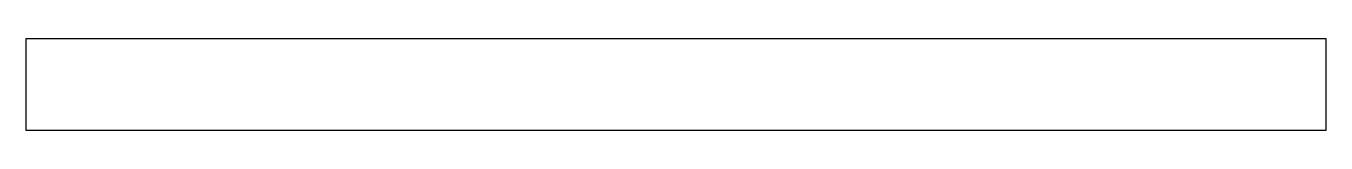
# Model space of a CAD drawing. Header units: millimetres. Extents: x -250 to 250, y -18 to 18.
import ezdxf

# ---------------------------------------------------------------- set-up
doc = ezdxf.new("R2010")
doc.units = ezdxf.units.MM
doc.layers.get('0').update_dxf_attribs({"linetype": 'CONTINUOUS'})

msp = doc.modelspace()

# ---------------------------------------------------------------- linework, layer by layer
msp.add_lwpolyline([(250, 17.5), (-250, 17.5), (-250, -17.5), (250, -17.5)], close=True)

doc.saveas('drawing.dxf')
